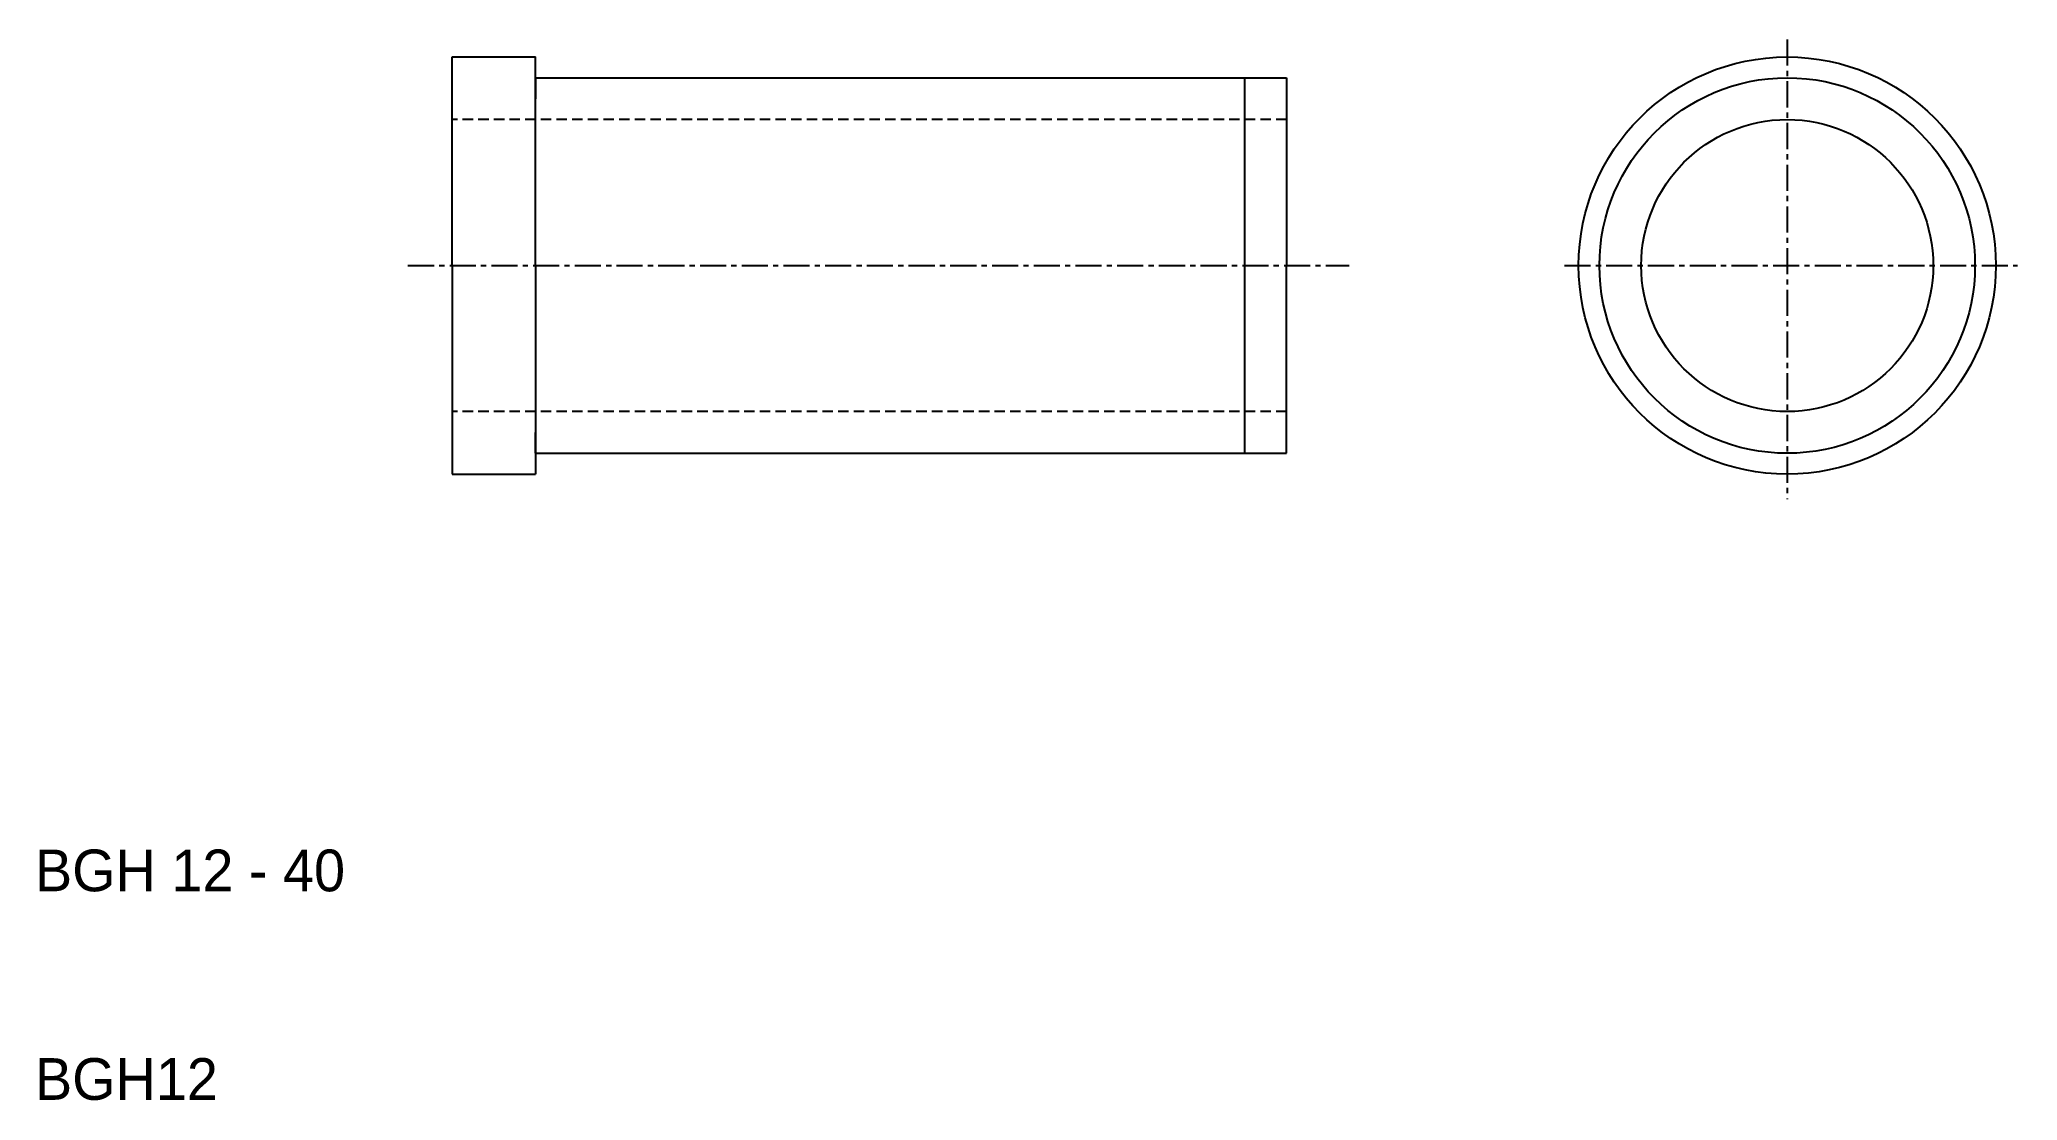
# Model space of a CAD drawing. Extents: x 10.2 to 105, y 10 to 60.8.
import ezdxf

# ---------------------------------------------------------------- set-up
doc = ezdxf.new("R2010")
doc.units = 0
doc.linetypes.add('CENTER', pattern=[2, 1.25, -0.25, 0.25, -0.25])
doc.linetypes.add('DASHED', pattern=[0.75, 0.5, -0.25])
doc.layers.get('0').update_dxf_attribs({"linetype": 'CONTINUOUS'})
doc.layers.add('CENTER', color=1, linetype='CENTER')

msp = doc.modelspace()

# ---------------------------------------------------------------- linework, layer by layer
at = {"color": 7, "linetype": 'CONTINUOUS'}
for p, q in [((30, 50), (30, 60)), ((30, 60), (34, 60)), ((34, 50), (34, 60)), ((30, 50), (30, 59)), ((34, 59), (70, 59)), ((34, 59), (34, 58)), ((68, 41), (68, 59)), ((70, 59), (70, 50)), ((30, 50), (30, 40)), ((34, 50), (34, 40)), ((70, 41), (70, 50)), ((34, 41), (34, 42)), ((34, 41), (70, 41)), ((30, 40), (34, 40))]:
    msp.add_line(p, q, dxfattribs=at)
at = {"color": 3, "linetype": 'DASHED'}
for p, q in [((70, 57), (30, 57)), ((70, 43), (30, 43))]:
    msp.add_line(p, q, dxfattribs=at)
at = {"color": 7, "linetype": 'CONTINUOUS'}
for radius in [10, 9, 7]:
    msp.add_circle((94, 50), radius, dxfattribs=at)
at = {"layer": 'CENTER', "color": 1, "linetype": 'CENTER'}
for p, q in [((94, 60.835), (94, 38.803)), ((27.88, 50), (73, 50)), ((83.323, 50), (105.035, 50))]:
    msp.add_line(p, q, dxfattribs=at)

# ---------------------------------------------------------------- texts
at = {"color": 7, "linetype": 'CONTINUOUS'}
for s, p in [('BGH 12 - 40', (10, 20)), ('BGH12', (10, 10))]:
    msp.add_text(s, height=2, dxfattribs=at).set_placement(p)

doc.saveas('drawing.dxf')
